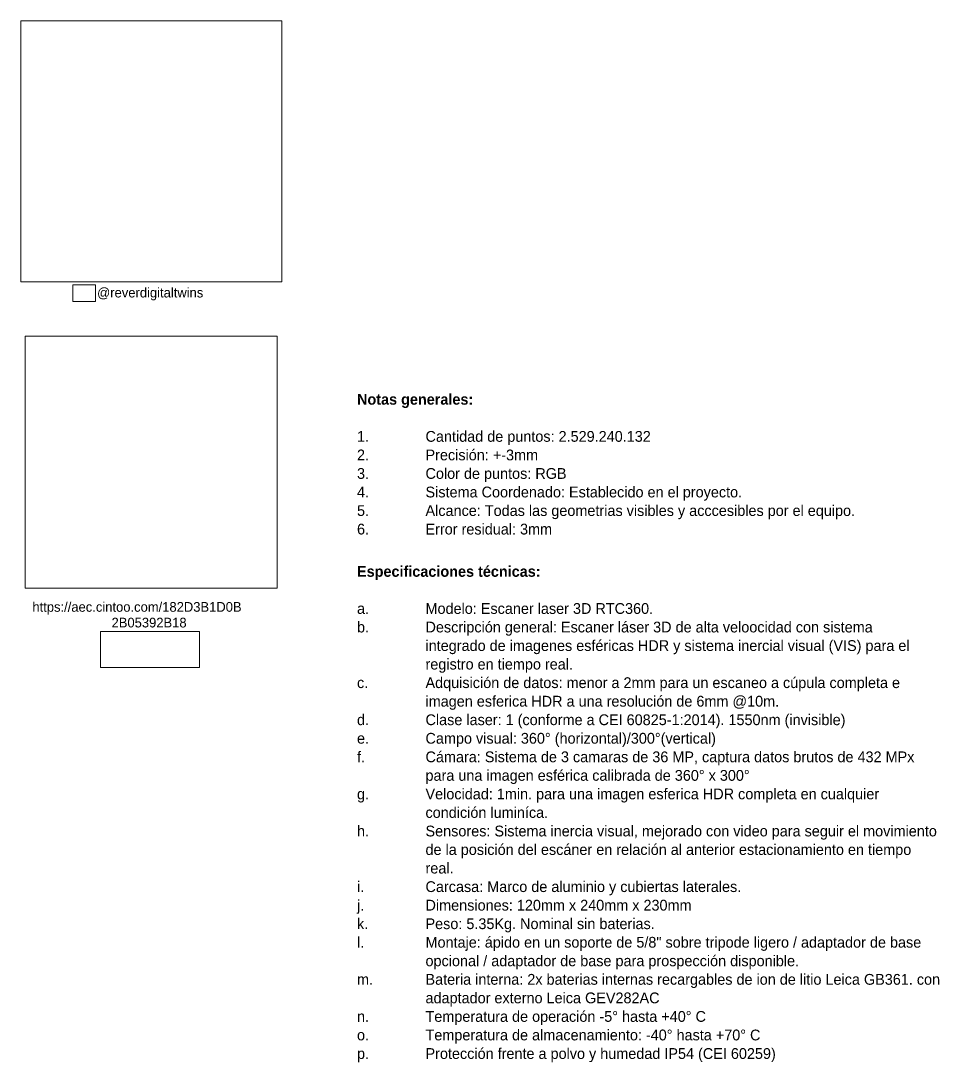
# Model space of a CAD drawing. Header units: centimetres. Extents: x -14155 to 6577, y -1225 to 8033.
# Drawn here: x 5725 to 6577, y -285 to 681 of the extents above; entities that cross this region are included whole.
import ezdxf

# ---------------------------------------------------------------- set-up
doc = ezdxf.new("R2010")
doc.units = ezdxf.units.CM
doc.linetypes.add('Dash', pattern=[0.635, 0.3175, -0.3175])
doc.layers.add('G-ANNO-REFR', color=7, linetype='Dash', lineweight=18)
doc.layers.add('G-ANNO-TEXT', color=7, linetype='Continuous', lineweight=9)
doc.styles.add('Century Gothic_4', font='GOTHIC.TTF', dxfattribs={"height": 9})
doc.styles.add('Century Gothic_5', font='GOTHIC.TTF', dxfattribs={"height": 10})
doc.styles.add('Century Gothic_B', font='GOTHICB.TTF', dxfattribs={"height": 10})
picture_1 = doc.add_image_def('image1.jpg', size_in_pixel=(275, 100))
picture_2 = doc.add_image_def('image2.png', size_in_pixel=(160, 160))
picture_3 = doc.add_image_def('image3.jpeg', size_in_pixel=(2000, 2000))
picture_4 = doc.add_image_def('image4.jpg', size_in_pixel=(434, 317))

msp = doc.modelspace()

# ---------------------------------------------------------------- texts
at = {"layer": 'G-ANNO-TEXT', "attachment_point": 1}
for s, insert, char_height, width, style in [('@reverdigitaltwins', (5796.131, 433.164), 9, 128.67084, 'Century Gothic_4'), ('Notas generales:', (6037.193, 334.701), 10, 141.49784, 'Century Gothic_B'), ('1.', (6037.193, 300.305), 10, 76.96958, 'Century Gothic_5'), ('Cantidad de puntos: 2.529.240.132', (6100.693, 300.305), 10, 287.40497, 'Century Gothic_5'), ('2.', (6037.193, 283.107), 10, 76.96958, 'Century Gothic_5'), ('Precisión: +-3mm', (6100.693, 283.107), 10, 141.097, 'Century Gothic_5'), ('3.', (6037.193, 265.909), 10, 76.96958, 'Century Gothic_5'), ('Color de puntos: RGB', (6100.693, 265.909), 10, 178.37547, 'Century Gothic_5'), ('4.', (6037.193, 248.711), 10, 76.96958, 'Century Gothic_5'), ('Sistema Coordenado: Establecido en el proyecto.', (6100.693, 248.711), 10, 416.47666, 'Century Gothic_5'), ('Alcance: Todas las geometrias visibles y acccesibles por el equipo.', (6100.693, 231.513), 10, 557.9745, 'Century Gothic_5'), ('5.', (6037.193, 231.513), 10, 76.96958, 'Century Gothic_5'), ('6.', (6037.193, 214.315), 10, 76.96958, 'Century Gothic_5'), ('Error residual: 3mm', (6100.693, 214.315), 10, 156.72991, 'Century Gothic_5'), ('Especificaciones técnicas:', (6037.193, 175.082), 10, 222.86912, 'Century Gothic_B'), ('https://aec.cintoo.com/182D3B1D0B', (5736.126, 141.669), 9, 262.55266, 'Century Gothic_4'), ('a.', (6037.193, 140.686), 10, 76.96958, 'Century Gothic_5'), ('Modelo: Escaner laser 3D RTC360.', (6100.693, 140.686), 10, 280.59062, 'Century Gothic_5'), ('2B05392B18', (5809.548, 127.117), 9, 84.17719, 'Century Gothic_4'), ('b.', (6037.193, 123.488), 10, 76.96958, 'Century Gothic_5'), ('Descripción general: Escaner láser 3D de alta veloocidad con sistema ', (6100.693, 123.488), 10, 590.84369, 'Century Gothic_5'), ('integrado de imagenes esféricas HDR y sistema inercial visual (VIS) para el ', (6100.693, 106.29), 10, 624.11372, 'Century Gothic_5'), ('registro en tiempo real.', (6100.693, 89.092), 10, 192.405, 'Century Gothic_5'), ('c.', (6037.193, 71.894), 10, 76.96958, 'Century Gothic_5'), ('Adquisición de datos: menor a 2mm para un escaneo a cúpula completa e ', (6100.693, 71.894), 10, 640.14747, 'Century Gothic_5'), ('imagen esferica HDR a una resolución de 6mm @10m.', (6100.693, 54.696), 10, 454.15597, 'Century Gothic_5'), ('d.', (6037.193, 37.498), 10, 76.96958, 'Century Gothic_5'), ('Clase laser: 1 (conforme a CEI 60825-1:2014). 1550nm (invisible)', (6100.693, 37.498), 10, 525.907, 'Century Gothic_5'), ('Campo visual: 360° (horizontal)/300°(vertical)', (6100.693, 20.3), 10, 376.79312, 'Century Gothic_5'), ('e.', (6037.193, 20.3), 10, 76.96958, 'Century Gothic_5'), ('f.', (6037.193, 3.102), 10, 76.96958, 'Century Gothic_5'), ('Cámara: Sistema de 3 camaras de 36 MP, captura datos brutos de 432 MPx ', (6100.693, 3.102), 10, 637.74241, 'Century Gothic_5'), ('para una imagen esférica calibrada de 360° x 300°', (6100.693, -14.095), 10, 426.89859, 'Century Gothic_5'), ('g.', (6037.193, -31.293), 10, 76.96958, 'Century Gothic_5'), ('Velocidad: 1min. para una imagen esferica HDR completa en cualquier ', (6100.693, -31.293), 10, 606.47659, 'Century Gothic_5'), ('condición luminíca.', (6100.693, -48.491), 10, 164.74678, 'Century Gothic_5'), ('h.', (6037.193, -65.689), 10, 76.96958, 'Century Gothic_5'), ('Sensores: Sistema inercia visual, mejorado con video para seguir el movimiento ', (6100.693, -65.689), 10, 667.40484, 'Century Gothic_5'), ('de la posición del escáner en relación al anterior estacionamiento en tiempo ', (6100.693, -82.887), 10, 652.17278, 'Century Gothic_5'), ('real. ', (6100.693, -100.085), 10, 40.88606, 'Century Gothic_5'), ('i.', (6037.193, -117.283), 10, 76.96958, 'Century Gothic_5'), ('Carcasa: Marco de aluminio y cubiertas laterales.', (6100.693, -117.283), 10, 416.47666, 'Century Gothic_5'), ('j.', (6037.193, -134.481), 10, 76.96958, 'Century Gothic_5'), ('Dimensiones: 120mm x 240mm x 230mm ', (6100.693, -134.481), 10, 339.9155, 'Century Gothic_5'), ('k.', (6037.193, -151.679), 10, 76.96958, 'Century Gothic_5'), ('Peso: 5.35Kg. Nominal sin baterias.', (6100.693, -151.679), 10, 284.59906, 'Century Gothic_5'), ('l.', (6037.193, -168.877), 10, 76.96958, 'Century Gothic_5'), ('Montaje: ápido en un soporte de 5/8" sobre tripode ligero / adaptador de base ', (6100.693, -168.877), 10, 667.40484, 'Century Gothic_5'), ('opcional / adaptador de base para prospección disponible.', (6100.693, -186.075), 10, 507.06734, 'Century Gothic_5'), ('Bateria interna: 2x baterias internas recargables de ion de litio Leica GB361. con ', (6100.693, -203.273), 10, 667.40484, 'Century Gothic_5'), ('m.', (6037.193, -203.273), 10, 76.96958, 'Century Gothic_5'), ('adaptador externo Leica GEV282AC', (6100.693, -220.47), 10, 305.44294, 'Century Gothic_5'), ('n.', (6037.193, -237.668), 10, 76.96958, 'Century Gothic_5'), ('Temperatura de operación -5° hasta +40° C', (6100.693, -237.668), 10, 365.16866, 'Century Gothic_5'), ('o.', (6037.193, -254.866), 10, 76.96958, 'Century Gothic_5'), ('Temperatura de almacenamiento: -40° hasta +70° C', (6100.693, -254.866), 10, 438.12222, 'Century Gothic_5'), ('p.', (6037.193, -272.064), 10, 76.96958, 'Century Gothic_5'), ('Protección frente a polvo y humedad IP54 (CEI 60259)', (6100.693, -272.064), 10, 452.95344, 'Century Gothic_5')]:
    msp.add_mtext(s, dxfattribs=dict(at, insert=insert, char_height=char_height, width=width, style=style))

# ---------------------------------------------------------------- pictures from other files: only their frames are drawn
at = {"layer": 'G-ANNO-REFR'}
image = msp.add_image(picture_3, insert=(5725.412, 438.707), size_in_units=(242.019, 242.019), dxfattribs=at)
image.dxf.flags = 7
image = msp.add_image(picture_4, insert=(5773.64, 420.448), size_in_units=(20.95, 15.302), dxfattribs=at)
image.dxf.flags = 7
image = msp.add_image(picture_2, insert=(5729.412, 154.584), size_in_units=(233.6, 233.6), dxfattribs=at)
image.dxf.flags = 7
image = msp.add_image(picture_1, insert=(5799.226, 81.017), size_in_units=(91.791, 33.379), dxfattribs=at)
image.dxf.flags = 7

doc.saveas('drawing.dxf')
